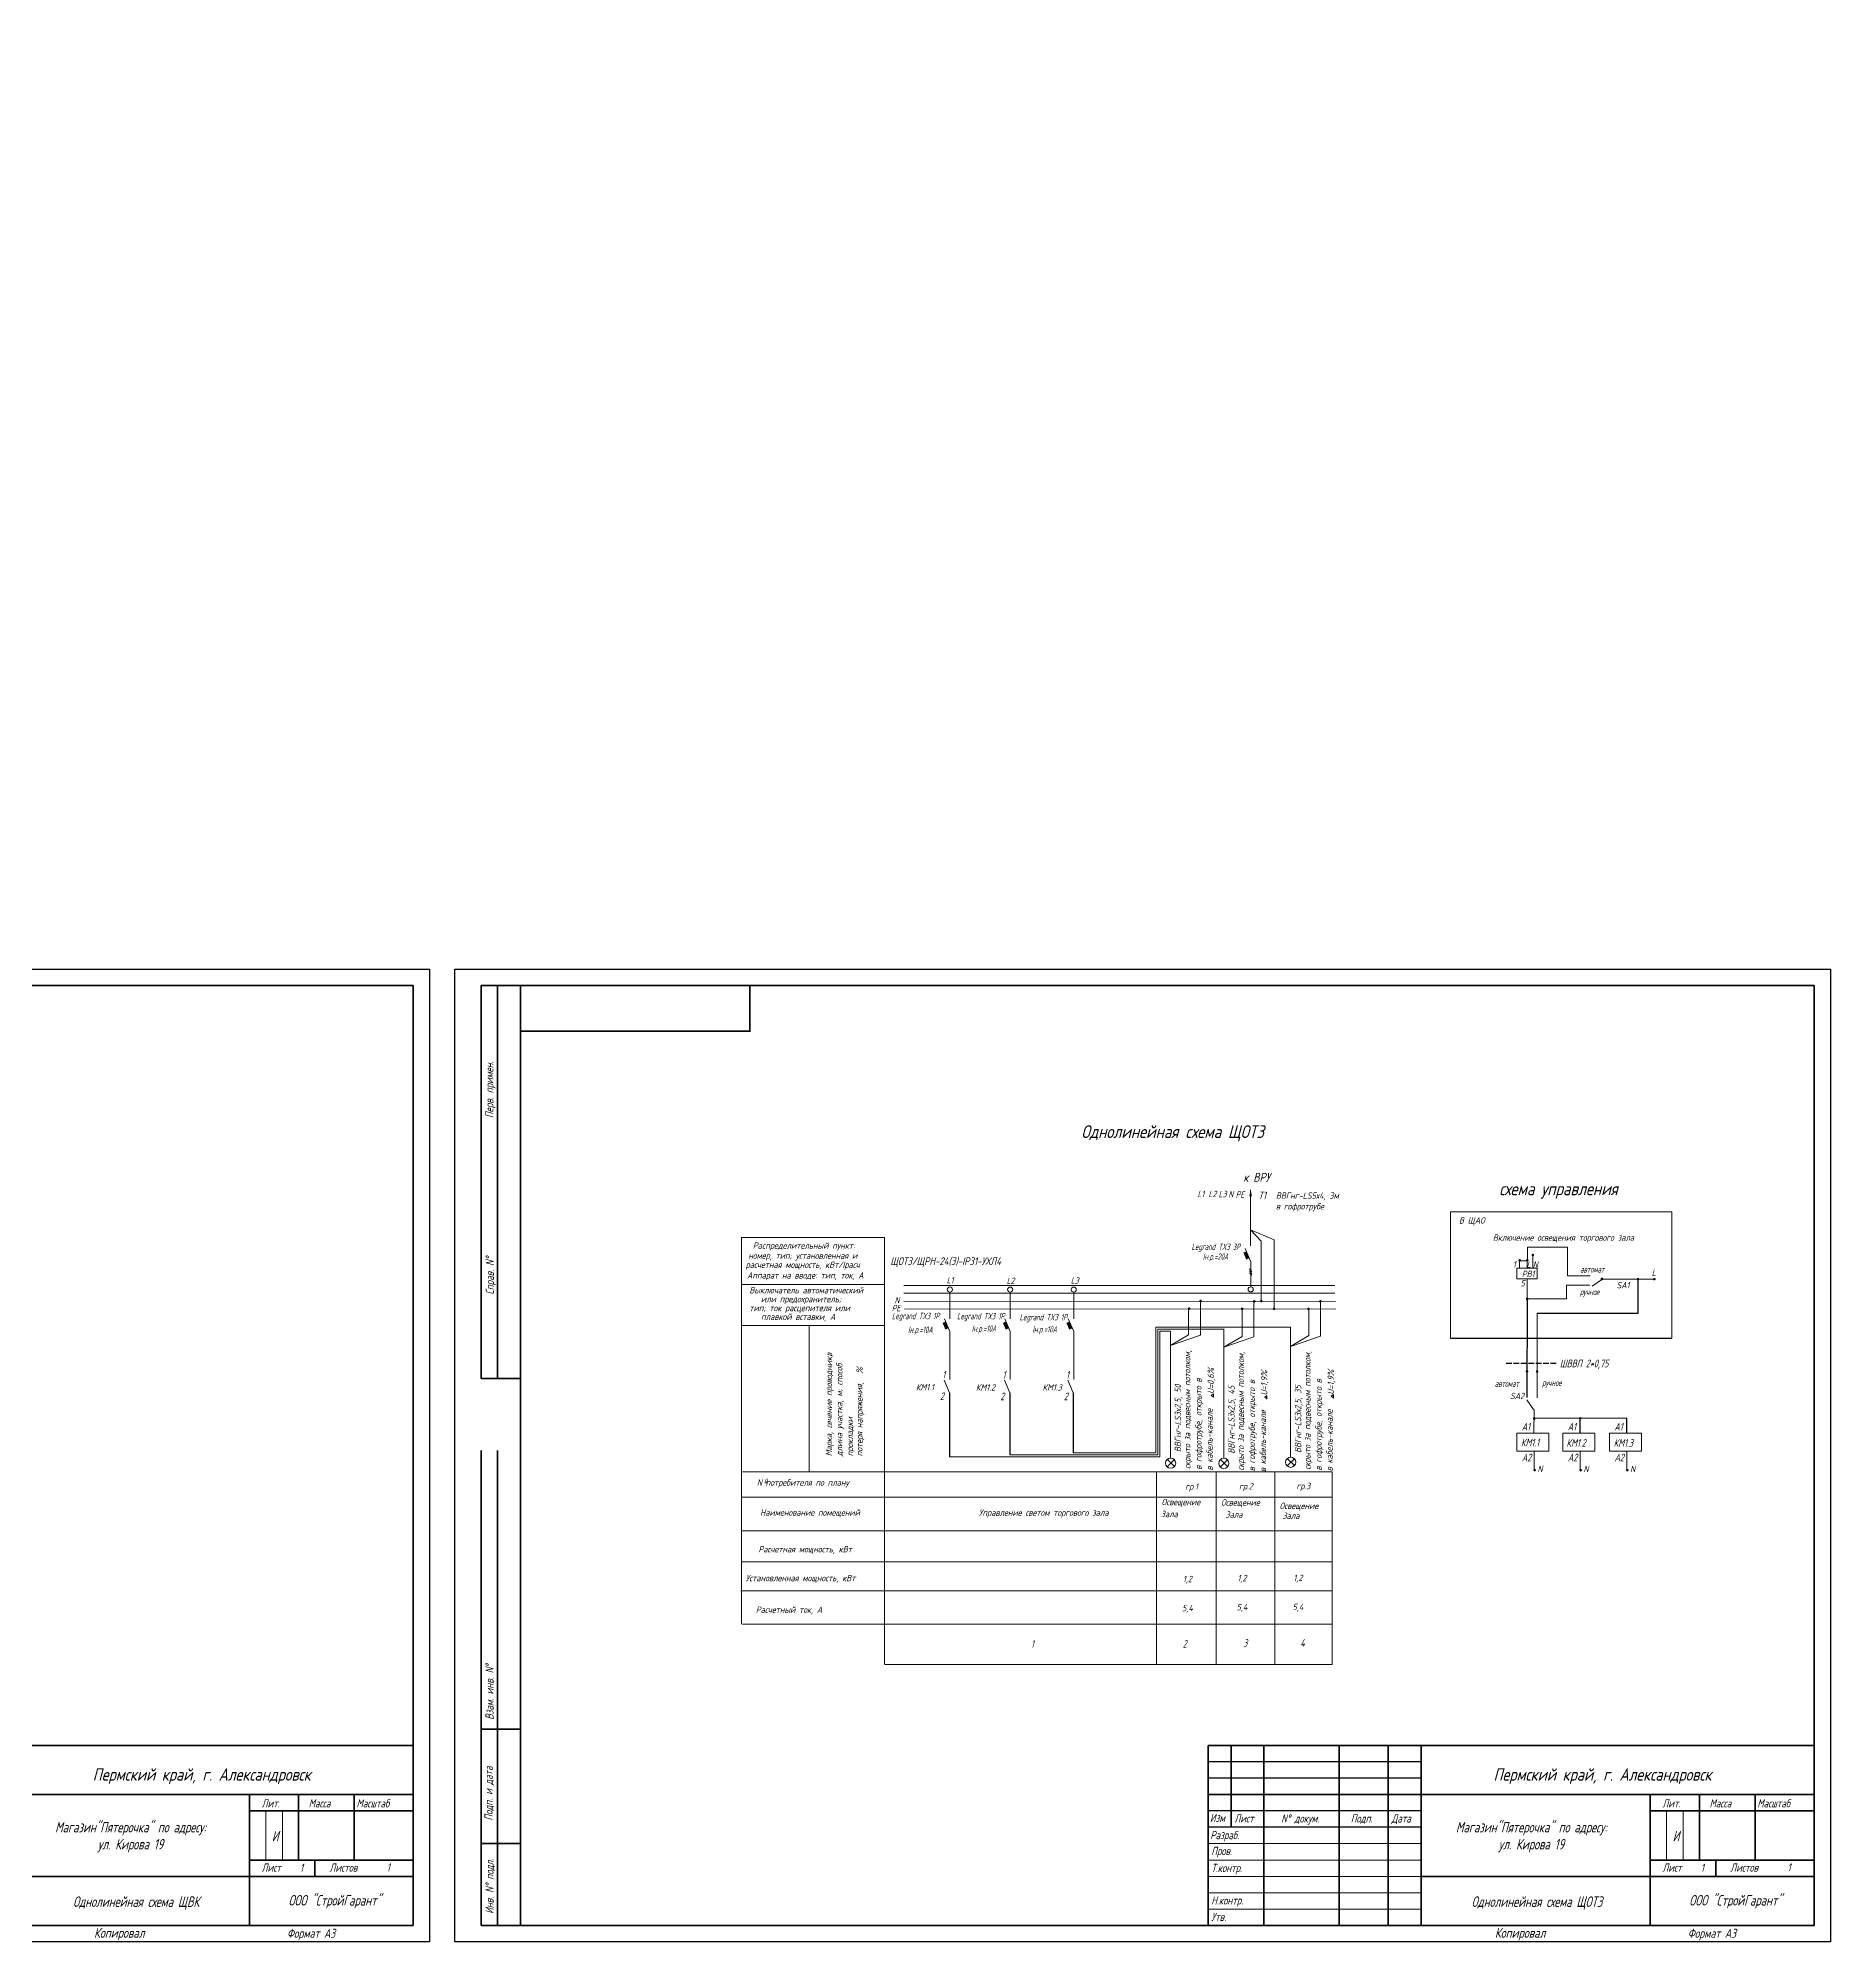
# Model space of a CAD drawing. Header units: millimetres. Extents: x 750 to 1911925374007, y 500 to 46276.
# Drawn here: x 126319 to 164861, y 510 to 41294 of the extents above; entities that cross this region are included whole.
import ezdxf
from ezdxf.enums import TextEntityAlignment as Align

# ---------------------------------------------------------------- set-up
doc = ezdxf.new("R2010")
doc.units = ezdxf.units.MM
doc.linetypes.add('HIDDEN2', pattern=[4.7625, 3.175, -1.5875])
for name, color, linetype in [('1', 7, 'Continuous'), ('KONTUR', 7, 'Continuous'), ('ST', 7, 'Continuous'), ('вова', 7, 'Continuous'), ('Проводки', 1, 'Continuous'), ('Электропроводки', 1, 'Continuous')]:
    doc.layers.add(name, color=color, linetype=linetype)
doc.layers.add('SHTAMP_Ном_пера__98', color=7, linetype='Continuous', lineweight=25, true_color=0x1f1f1f)
for name, color, linetype, lineweight in [('Основная', 7, 'Continuous', 40), ('текст', 250, 'Continuous', 20), ('тонкая', 7, 'Continuous', 20)]:
    doc.layers.add(name, color=color, linetype=linetype, lineweight=lineweight)
doc.styles.add('ROMANS', font='romans.shx', dxfattribs={"width": 0.7, "oblique": 15, "height": 1})
doc.styles.add('стиль1', font='romans.shx', dxfattribs={"width": 0.75, "oblique": 15, "height": 3.5})

msp = doc.modelspace()

# ---------------------------------------------------------------- hatches: boundary and pattern name
at = {"layer": 'Проводки', "lineweight": 20, "ltscale": 0.5}
h = msp.add_hatch(color=0, dxfattribs=at)
h.paths.add_polyline_path([(152299, 16623), (152299, 16479), (152329, 16479)])
h.paths.add_polyline_path([(152299, 16623), (152270, 16479), (152299, 16479)])

# ---------------------------------------------------------------- linework, layer by layer
at = {"color": 0, "lineweight": 20}
for p, q in [((152299, 15762), (152527, 15519)), ((158345, 14944), (158344, 15226)), ((150970, 13516), (150970, 14095)), ((151226, 13505), (151226, 14248)), ((152116, 13482), (152116, 14061)), ((152371, 13471), (152371, 14214)), ((153544, 13499), (153544, 14078)), ((153799, 13488), (153799, 14231)), ((150581, 13284), (150970, 13516)), ((151727, 13250), (152116, 13482)), ((153154, 13267), (153544, 13499))]:
    msp.add_line(p, q, dxfattribs=at)
at = {"color": 0, "lineweight": 20, "ltscale": 0.5}
msp.add_line((152528, 15521), (152528, 14237), dxfattribs=at)
for p, q in [((160600, 13977), (160600, 14708)), ((158225, 14287), (158218, 12173)), ((158440, 13977), (160600, 13977)), ((156578, 13443), (161325, 13443)), ((157773, 12906), (157898, 12906)), ((157929, 12906), (158054, 12906)), ((158086, 12906), (158211, 12906)), ((158252, 12905), (158377, 12905)), ((158409, 12905), (158534, 12905)), ((158565, 12905), (158690, 12905)), ((158722, 12905), (158847, 12905)), ((145847, 12272), (145847, 10901)), ((147140, 12270), (147140, 10945)), ((148500, 12270), (148500, 10988)), ((160359, 11729), (158371, 11724)), ((159360, 11408), (159359, 11727)), ((160359, 11408), (160359, 11729))]:
    msp.add_line(p, q)
at = {"color": 0}
for p, q in [((155950, 4369), (151389, 4369)), ((155950, 4018), (151389, 4018)), ((155950, 3317), (151389, 3317)), ((155950, 2966), (151389, 2966)), ((130848, 861), (130848, 861)), ((160861, 861), (160861, 861))]:
    msp.add_line(p, q, dxfattribs=at)
at = {"layer": '1', "color": 0, "lineweight": 20}
for p, q in [((152299, 15419), (152299, 16623)), ((141390, 7315), (141390, 15607)), ((141390, 15602), (144453, 15602)), ((144453, 15603), (144453, 6454)), ((152299, 15762), (152800, 15548)), ((152801, 15550), (152801, 14073)), ((152298, 15091), (152181, 15363)), ((152268, 15161), (152203, 15134)), ((152300, 14543), (152300, 15093)), ((158225, 14944), (158225, 15113)), ((152273, 14928), (152328, 14873)), ((152273, 14887), (152328, 14832)), ((152273, 14846), (152328, 14791)), ((159827, 14702), (159614, 14559)), ((141390, 14590), (144453, 14590)), ((144868, 14571), (154104, 14570)), ((144868, 14407), (154100, 14409)), ((145855, 13859), (145855, 14430)), ((147147, 13857), (147147, 14428)), ((148508, 13857), (148508, 14428)), ((144870, 14234), (154120, 14229)), ((144880, 14070), (154122, 14067)), ((141390, 13715), (144453, 13715)), ((142840, 13715), (142840, 10597)), ((145855, 13586), (145737, 13859)), ((147148, 13584), (147030, 13857)), ((148508, 13584), (148390, 13857)), ((150581, 10876), (150581, 13588)), ((150581, 13284), (151226, 13505)), ((151727, 10876), (151727, 13633)), ((151727, 13250), (152371, 13471)), ((153154, 10891), (153154, 13571)), ((153154, 13267), (153799, 13488)), ((145847, 12272), (145730, 12545)), ((147140, 12270), (147022, 12543)), ((148500, 12270), (148383, 12542)), ((151455, 12215), (151501, 12252)), ((151501, 12252), (151503, 12177)), ((154028, 12198), (154075, 12235)), ((154075, 12235), (154076, 12160)), ((151503, 12177), (151455, 12215)), ((151504, 12177), (151456, 12215)), ((152600, 12181), (152647, 12218)), ((152648, 12143), (152600, 12181)), ((152650, 12143), (152602, 12181)), ((152647, 12218), (152648, 12143)), ((154076, 12160), (154028, 12198)), ((154078, 12160), (154030, 12198)), ((158362, 11912), (158219, 12125)), ((141413, 10583), (154049, 10581)), ((141892, 10347), (141947, 10347)), ((150283, 10582), (150282, 6454)), ((151561, 10582), (151560, 6460)), ((152816, 10581), (152816, 6460)), ((154049, 10581), (154049, 6454)), ((141396, 10035), (154049, 10035)), ((141396, 9316), (154049, 9316)), ((141396, 8653), (154049, 8653)), ((141378, 8028), (154049, 8028)), ((141413, 7315), (154049, 7316))]:
    msp.add_line(p, q, dxfattribs=at)
at = {"layer": '1', "color": 0, "lineweight": 20, "const_width": 27.3}
for points in [[(158051, 15110, 1), (158079, 15110, 1)], [(158213, 15111, 1), (158240, 15111, 1)], [(158331, 15225, 1), (158358, 15225, 1)], [(159813, 14712, 1), (159841, 14712, 1)], [(160598, 14721, 1), (160598, 14693, 1)], [(160949, 14722, 1), (160949, 14694, 1)], [(158211, 14287, 1), (158239, 14287, 1)], [(150968, 14076, 1), (150995, 14076, 1)], [(151215, 14240, 1), (151242, 14240, 1)], [(152104, 14071, 1), (152132, 14071, 1)], [(152364, 14232, 1), (152392, 14232, 1)], [(152514, 14237, 1), (152542, 14237, 1)], [(152788, 14073, 1), (152815, 14073, 1)], [(153524, 14069, 1), (153551, 14069, 1)], [(153780, 14233, 1), (153807, 14233, 1)], [(158206, 12730, 1), (158234, 12730, 1)], [(158426, 12730, 1), (158453, 12730, 1)], [(158373, 11737, 1), (158373, 11710, 1)], [(159361, 11739, 1), (159361, 11712, 1)], [(158371, 10616, 1), (158399, 10616, 1)], [(159357, 10616, 1), (159384, 10616, 1)], [(160357, 10616, 1), (160384, 10616, 1)]]:
    msp.add_lwpolyline(points, format="xyb", close=True, dxfattribs=at)
at = {"layer": '1', "color": 0, "lineweight": 20}
for centre in [(145855, 14485), (147147, 14483), (148508, 14483), (152300, 14488)]:
    msp.add_circle(centre, 54.7, dxfattribs=at)
for points in [[(152208, 15303), (152208, 15303), (152143, 15276), (152268, 15161)], [(152143, 15276), (152203, 15134), (152268, 15161)], [(152268, 15161), (152268, 15161), (152208, 15303)], [(145765, 13799), (145765, 13799), (145699, 13771), (145825, 13657)], [(145699, 13771), (145759, 13629), (145825, 13657)], [(145825, 13657), (145825, 13657), (145765, 13799)], [(147057, 13797), (147057, 13797), (146992, 13769), (147118, 13655)], [(146992, 13769), (147052, 13627), (147118, 13655)], [(147118, 13655), (147118, 13655), (147057, 13797)], [(148418, 13797), (148418, 13797), (148352, 13769), (148478, 13654)], [(148352, 13769), (148412, 13627), (148478, 13654)], [(148478, 13654), (148478, 13654), (148418, 13797)]]:
    msp.add_solid(points, dxfattribs=at)
at = {"layer": 'KONTUR', "color": 0}
for p, q in [((90495, 21350), (134707, 21350)), ((134707, 21350), (134707, 510)), ((135250, 510), (135250, 21350)), ((135250, 21350), (164721, 21350)), ((164721, 21350), (164721, 510)), ((134707, 510), (90495, 510)), ((164721, 510), (135250, 510))]:
    msp.add_line(p, q, dxfattribs=at)
at = {"layer": 'ST', "linetype": 'HIDDEN2', "lineweight": 15}
for p, q in [((156579, 16153), (161325, 16153)), ((156579, 13443), (156579, 16153)), ((161325, 16153), (161325, 13443))]:
    msp.add_line(p, q, dxfattribs=at)
at = {"layer": 'ST', "lineweight": 15}
for p, q in [((158061, 15102), (158228, 15102)), ((158228, 15102), (158228, 15395)), ((158228, 15395), (159088, 15395)), ((159088, 15395), (159088, 14780)), ((159088, 14780), (159572, 14780)), ((159835, 14708), (160945, 14708)), ((159064, 14284), (158222, 14284)), ((159566, 14577), (159064, 14577)), ((159064, 14577), (159064, 14284)), ((158440, 13977), (158440, 12167)), ((158372, 11912), (158368, 11408))]:
    msp.add_line(p, q, dxfattribs=at)
at = {"layer": 'Основная', "color": 0}
for p, q in [((134356, 20999), (91056, 20999)), ((134356, 861), (134356, 20999)), ((135811, 20999), (135811, 12579)), ((164370, 20999), (135811, 20999)), ((136162, 12579), (136162, 20999)), ((136653, 3668), (136653, 20999)), ((141572, 20008), (141572, 20991)), ((164370, 861), (164370, 20999)), ((141565, 20017), (136653, 20017)), ((136653, 12579), (135811, 12579)), ((135811, 861), (135811, 11035)), ((136162, 861), (136162, 11035)), ((136653, 5071), (135811, 5071)), ((134356, 4720), (121375, 4720)), ((151389, 4720), (151389, 861)), ((164370, 4720), (151389, 4720)), ((151880, 2966), (151880, 4720)), ((152582, 4720), (152582, 861)), ((154195, 861), (154195, 4720)), ((155248, 4720), (155248, 861)), ((155950, 4720), (155950, 861)), ((121375, 3668), (134356, 3668)), ((130848, 3668), (130848, 861)), ((130848, 3317), (134356, 3317)), ((131900, 3668), (131900, 2264)), ((133093, 3668), (133093, 2264)), ((136653, 861), (136653, 3668)), ((151389, 3668), (164370, 3668)), ((160861, 3668), (160861, 861)), ((160861, 3317), (164370, 3317)), ((161914, 3668), (161914, 2264)), ((163107, 3668), (163107, 2264)), ((136653, 2615), (135811, 2615)), ((134356, 2264), (130848, 2264)), ((132251, 2264), (132251, 1913)), ((164370, 2264), (160861, 2264)), ((162265, 2264), (162265, 1913)), ((134356, 1913), (125936, 1913)), ((164370, 1913), (155950, 1913)), ((134356, 861), (91056, 861)), ((164370, 861), (135811, 861))]:
    msp.add_line(p, q, dxfattribs=at)
at = {"layer": 'тонкая', "color": 0}
for p, q in [((131198, 3302), (131198, 2264)), ((131554, 3302), (131554, 2264)), ((161211, 3302), (161211, 2264)), ((161568, 3302), (161568, 2264)), ((151389, 2615), (155950, 2615)), ((155950, 2264), (151389, 2264)), ((155950, 1913), (151389, 1913))]:
    msp.add_line(p, q, dxfattribs=at)
for points in [[(151389, 1563), (155950, 1563)], [(151389, 1212), (155950, 1212)]]:
    msp.add_lwpolyline(points, dxfattribs=at)
at = {"layer": 'Электропроводки', "color": 0, "lineweight": 20}
for p, q in [((158063, 15103), (158063, 14942)), ((158225, 14717), (158225, 14273)), ((145855, 12559), (145855, 13586)), ((147148, 12557), (147148, 13584)), ((148508, 12556), (148508, 13584)), ((150265, 10990), (150265, 13678)), ((150265, 13678), (153157, 13678)), ((150309, 10945), (150309, 13634)), ((150309, 13634), (151730, 13634)), ((150353, 10902), (150353, 13590)), ((150353, 13590), (150581, 13590)), ((153154, 13677), (153154, 13569)), ((158374, 11020), (158374, 10606)), ((159360, 11020), (159360, 10606)), ((160359, 11020), (160359, 10606)), ((150353, 10901), (145846, 10901)), ((150309, 10945), (147140, 10945)), ((150265, 10988), (148500, 10988)), ((150672, 10848), (150513, 10690)), ((150513, 10848), (150672, 10690)), ((151810, 10844), (151651, 10685)), ((151651, 10844), (151810, 10685)), ((153243, 10867), (153084, 10708)), ((153084, 10867), (153243, 10708)), ((144472, 6454), (154049, 6454))]:
    msp.add_line(p, q, dxfattribs=at)
for points in [[(158004, 14943), (158441, 14943), (158441, 14716), (158004, 14716)], [(158001, 11408), (158690, 11408), (158690, 11020), (158001, 11020)], [(158987, 11408), (159675, 11408), (159675, 11020), (158987, 11020)], [(159986, 11408), (160675, 11408), (160675, 11020), (159986, 11020)]]:
    msp.add_lwpolyline(points, close=True, dxfattribs=at)
for centre in [(150585, 10767), (151724, 10762), (153157, 10785)]:
    msp.add_circle(centre, 109, dxfattribs=at)

# ---------------------------------------------------------------- texts
at = {"color": 0, "lineweight": 20, "style": 'ROMANS', "oblique": 15}
for s, height, width, p in [('L1', 136.7, 0.7, (151161, 16465)), ('L2', 136.7, 0.7, (151397, 16465)), ('L3', 136.7, 0.7, (151612, 16463)), ('N', 137, 0.7, (151823, 16461)), ('РЕ', 136.7, 0.7, (151979, 16454)), ('L1', 136.7, 0.7, (145786, 14616)), ('L2', 136.7, 0.7, (147072, 14607)), ('L3', 136.7, 0.7, (148446, 14611)), ('N', 137, 0.7, (144670, 14190)), ('РЕ', 136.7, 0.7, (144610, 14020)), ('1', 164, 0.6, (145692, 12579)), ('1', 164, 0.6, (146984, 12577)), ('1', 164, 0.6, (148345, 12577)), ('2', 164, 0.6, (145643, 12117)), ('2', 164, 0.6, (146936, 12115)), ('2', 164, 0.6, (148296, 12115)), ('1', 164, 0.6, (147592, 6808)), ('2', 164, 0.6, (150844, 6814)), ('3', 164, 0.6, (152142, 6833)), ('4', 164, 0.6, (153364, 6833))]:
    msp.add_text(s, height=height, dxfattribs=dict(at, width=width)).set_placement(p)
at = {"color": 0, "lineweight": 20, "style": 'ROMANS', "oblique": 15, "width": 0.6}
for s, height, p in [('Legrand TX3 3P', 136.75, (151032, 15401)), ('Iн.р.=20А', 136.7, (151274, 15191)), ('автомат', 136.7, (159359, 14918)), ('ручное', 136.7, (159353, 14434)), ('Legrand TX3 1P', 136.75, (144612, 13918)), ('Legrand TX3 1P', 136.75, (146007, 13916)), ('Legrand TX3 1P', 136.75, (147348, 13893)), ('Iн.р.=10А', 136.7, (144957, 13625)), ('Iн.р.=10А', 136.7, (146322, 13649)), ('Iн.р.=10А', 136.7, (147622, 13633)), ('автомат', 136.7, (157530, 12469)), ('ручное', 136.7, (158545, 12488))]:
    msp.add_text(s, height=height, dxfattribs=at).set_placement(p, align=Align.MIDDLE_LEFT)
at = {"color": 0, "linetype": 'ByBlock', "lineweight": 25, "style": 'ROMANS', "oblique": 15, "width": 0.8}
for p in [(127490, 3965), (157503, 3965)]:
    msp.add_text('Пермский край, г. Александровск', height=263.29, dxfattribs=at).set_placement(p)
at = {"layer": '1', "color": 0, "lineweight": 20, "style": 'ROMANS', "oblique": 15}
for s, height, width, p in [('Однолинейная cхема ЩОТЗ', 273.49, 0.8, (148673, 17731)), ('к ВРУ', 191.4, 0.8, (152143, 16793)), ('Т1', 164.1, 0.8, (152465, 16420)), ('ВВГнг-LS5х4, 3м', 136.75, 0.8, (152840, 16430)), ('в гофротрубе', 136.75, 0.8, (152840, 16200)), ('схема управления', 273.49, 0.8, (157627, 16506)), ('В ЩАО', 136.7, 0.74, (156764, 15898)), ('Включение освещения торгового зала', 136.75, 0.8, (157488, 15529)), ('номер, тип; установленная и', 136.75, 0.8, (141535, 15143)), ('Раcпределительный пункт:', 136.75, 0.8, (141633, 15359)), ('ЩОТЗ/ЩРН-24(З)-IP31-УХЛ4', 164.09, 0.8, (144579, 15011)), ('1', 137, 0.8, (157917, 14960)), ('L', 137, 0.8, (158212, 14954)), ('расчетная мощность, кВт/Iрасч', 136.75, 0.8, (141479, 14948)), ('Аппарат на вводе: тип, ток, А', 136.75, 0.8, (141511, 14721)), ('5', 137, 0.8, (158082, 14553)), ('РВ1', 136.7, 0.8, (158108, 14752)), ('N', 137, 0.8, (158344, 14951)), ('L', 137, 0.8, (160891, 14774)), ('Выключатель автоматический', 136.75, 0.8, (141559, 14403)), ('или предохранитель;', 136.75, 0.8, (141805, 14212)), ('SA1', 136.7, 0.8, (160140, 14511)), ('тип; ток расцепителя или', 136.75, 0.8, (141559, 14021)), ('плавкой вставки, А', 136.75, 0.8, (141810, 13835)), ('КМ1.1', 136.7, 0.8, (145128, 12323)), ('КМ1.2', 136.7, 0.8, (146414, 12321)), ('КМ1.3', 136.7, 0.8, (147841, 12321)), ('SA2', 136.7, 0.8, (157858, 12137)), ('N', 137, 0.8, (158444, 10573)), ('N', 137, 0.8, (159429, 10573)), ('N', 137, 0.8, (160429, 10573)), (' N потребителя по плану', 136.75, 0.8, (141639, 10282)), ('о', 98.5, 0.8, (141889, 10364)), ('гр.1', 136.7, 0.8, (150897, 10195)), ('гр.2', 136.7, 0.8, (152051, 10203)), ('гр.3', 136.7, 0.8, (153280, 10208)), ('Освещение', 136.7, 0.8, (150391, 9865)), ('Освещение', 136.7, 0.8, (151667, 9857)), ('Освещение', 136.7, 0.8, (152920, 9783)), ('Наименование помещений', 136.75, 0.8, (141788, 9640)), ('Управление светом торгового зала', 136.75, 0.8, (146477, 9637)), ('Зала ', 136.7, 0.8, (150374, 9609)), ('Зала ', 136.7, 0.8, (151760, 9598)), ('Зала ', 136.7, 0.8, (152981, 9571)), ('Расчетная мощность, кВт', 136.75, 0.8, (141753, 8854)), ('Установленная мощность, кВт', 136.75, 0.8, (141481, 8236)), ('1,2', 136.7, 0.8, (150848, 8216)), ('1,2', 136.7, 0.8, (152018, 8236)), ('1,2', 136.7, 0.8, (153216, 8240)), ('5,4', 136.7, 0.8, (151999, 7614)), ('5,4', 136.7, 0.8, (153197, 7618)), ('Расчетный ток, А', 136.75, 0.8, (141697, 7558)), ('5,4', 136.7, 0.8, (150830, 7594))]:
    msp.add_text(s, height=height, dxfattribs=dict(at, width=width)).set_placement(p)
for s, height, width, p in [(';', 164, 0.8, (143343, 13040)), ('Марка, сечение проводника ', 136.75, 0.8, (143333, 10913)), ('длина участка, м; способ', 136.75, 0.8, (143554, 10913)), ('%', 137, 0.8, (143990, 12682)), ('скрыто за подвесным потолком,', 136.75, 0.74, (151010, 10642)), ('U=0,6%%%', 136.7, 0.8, (151512, 12250)), ('скрыто за подвесным потолком,', 136.75, 0.74, (152155, 10608)), ('U=1,9%%%', 136.7, 0.8, (152657, 12216)), ('скрыто за подвесным потолком,', 136.75, 0.74, (153583, 10625)), ('U=1,9%%%', 136.7, 0.8, (154085, 12233)), ('потеря напряжения,', 136.75, 0.8, (143984, 10913)), ('ВВГнг-LS3х2,5, 50', 136.75, 0.8, (150810, 11002)), ('в гофротрубе, открыто в ', 136.75, 0.8, (151248, 10624)), ('ВВГнг-LS3х2,5, 45', 136.75, 0.8, (151955, 10968)), ('в гофротрубе, открыто в ', 136.75, 0.8, (152393, 10590)), ('ВВГнг-LS3х2,5, 35', 136.75, 0.8, (153383, 10985)), ('в гофротрубе, открыто в ', 136.75, 0.8, (153821, 10607)), ('прокладки', 136.7, 0.8, (143781, 10913)), ('в кабель-канале', 136.75, 0.8, (151485, 10607)), ('в кабель-канале', 136.75, 0.8, (152631, 10573)), ('в кабель-канале', 136.75, 0.8, (154058, 10590)), (',', 137, 0.8, (143339, 11388))]:
    msp.add_text(s, height=height, rotation=90, dxfattribs=dict(at, width=width)).set_placement(p)
at = {"layer": 'SHTAMP_Ном_пера__98', "color": 0, "linetype": 'ByBlock', "lineweight": 25, "char_height": 225, "attachment_point": 5, "line_spacing_factor": 0.971274, "style": 'ROMANS'}
for s, insert, width in [('Магазин"Пятерочка" по адресу: ул. Кирова 19', (128300, 2754), 3873.2), ('И', (131399, 2777), 3689.6), ('Магазин"Пятерочка" по адресу: ул. Кирова 19', (158314, 2754), 3873.2), ('И', (161412, 2777), 3689.6), ('Однолинейная схема ЩВК', (128421, 1342), 3689.6), ('ООО "СтройГарант"', (132674, 1371), 3689.6), ('Однолинейная схема ЩОТЗ', (158434, 1342), 3689.6), ('ООО "СтройГарант"', (162687, 1371), 3689.6)]:
    msp.add_mtext(s, dxfattribs=dict(at, insert=insert, width=width))
at = {"layer": 'вова', "color": 0, "lineweight": 20, "style": 'ROMANS', "oblique": 15, "width": 0.7}
for s, height, p in [('ШВВП 2*0,75', 164.09, (158923, 12902)), ('А1', 164.1, (158107, 11548)), ('А1', 164.1, (159092, 11548)), ('А1', 164.1, (160092, 11548)), ('КМ1.1', 164.1, (158091, 11208)), ('КМ1.2', 164.1, (159065, 11199)), ('КМ1.3', 164.1, (160077, 11199)), ('А2', 164.1, (158110, 10887)), ('А2', 164.1, (159096, 10887)), ('А2', 164.1, (160095, 10887))]:
    msp.add_text(s, height=height, dxfattribs=at).set_placement(p, align=Align.MIDDLE_LEFT)
at = {"layer": 'текст', "color": 0, "style": 'стиль1', "oblique": 15, "width": 0.75}
for s, p in [('Перв. примен.', (136075, 18158)), ('Справ. N%%d', (136086, 14377)), ('Взам. инв. N%%d', (136079, 5269)), ('Подп. и дата', (136059, 3109)), ('Инв. N%%d подл.', (136079, 1111))]:
    msp.add_text(s, height=175.42, rotation=90, dxfattribs=at).set_placement(p)
for s, height, p in [('Лит.', 175.4, (131109, 3391)), ('Масса', 175.4, (132117, 3391)), ('Масштаб', 175.4, (133141, 3391)), ('Лит.', 175.4, (161122, 3391)), ('Масса', 175.4, (162131, 3391)), ('Масштаб', 175.4, (163155, 3391)), ('Изм', 175.4, (151427, 3079)), ('Разраб.', 175.4, (151435, 2711)), ('Лист', 175.4, (151951, 3068)), ('N%%d докум. ', 175.42, (152954, 3068)), ('Подп.', 175.4, (154445, 3068)), ('Дата', 175.4, (155319, 3068)), ('Пров.', 175.4, (151456, 2371)), ('Лист', 175.4, (131109, 2015)), ('1', 175, (131929, 2010)), ('Листов', 175.4, (132563, 2015)), ('1', 175, (133788, 2020)), ('Т.контр.', 175.4, (151456, 2007)), ('Лист', 175.4, (161122, 2015)), ('1', 175, (161943, 2010)), ('Листов', 175.4, (162576, 2015)), ('1', 175, (163801, 2020)), ('Н.контр.', 175.4, (151456, 1311)), ('Утв.', 175.4, (151456, 959)), ('Копировал', 210.5, (127517, 598)), ('Формат А3', 193, (131652, 598)), ('Копировал', 210.5, (157531, 598)), ('Формат А3', 193, (161666, 598))]:
    msp.add_text(s, height=height, dxfattribs=at).set_placement(p)

doc.saveas('drawing.dxf')
